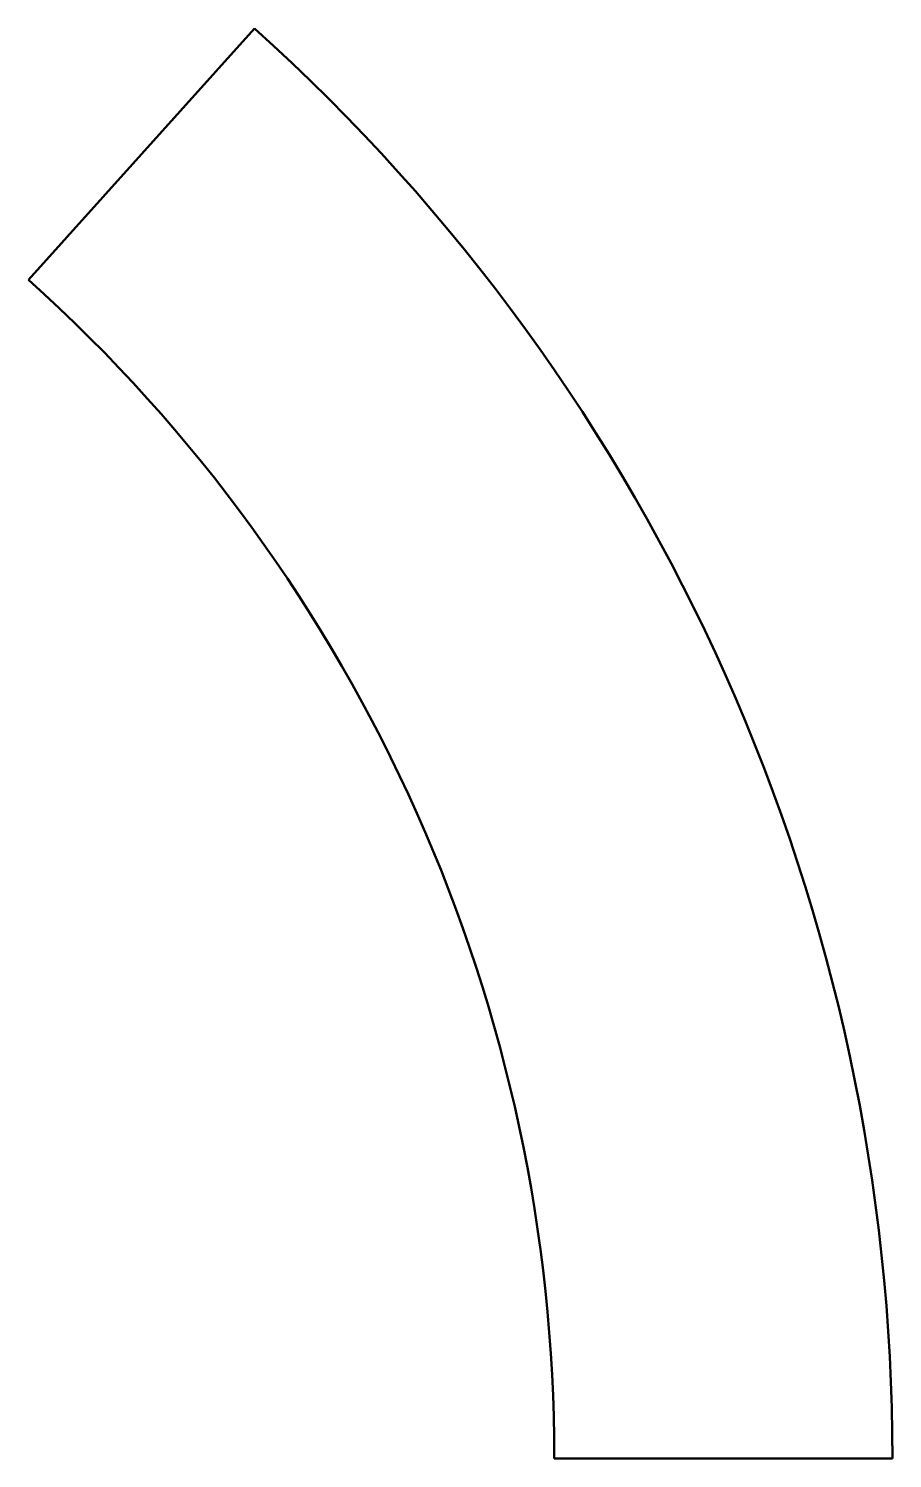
# Model space of a CAD drawing. Header units: millimetres. Extents: x 0 to 335, y 0 to 555.
import ezdxf

# ---------------------------------------------------------------- set-up
doc = ezdxf.new("R2010")
doc.units = ezdxf.units.MM
doc.layers.add('IV_OUTER_PROFILE', color=7, linetype='Continuous', lineweight=50)

msp = doc.modelspace()

# ---------------------------------------------------------------- linework, layer by layer
at = {"layer": 'IV_OUTER_PROFILE'}
for p, q in [((0, 457.09), (87.61, 554.58)), ((203.77, 0), (334.83, 0))]:
    msp.add_line(p, q, dxfattribs=at)
for radius in [745.63, 614.56]:
    msp.add_arc((-410.79, 0), radius, 0, 48.05376, dxfattribs=at)

doc.saveas('drawing.dxf')
